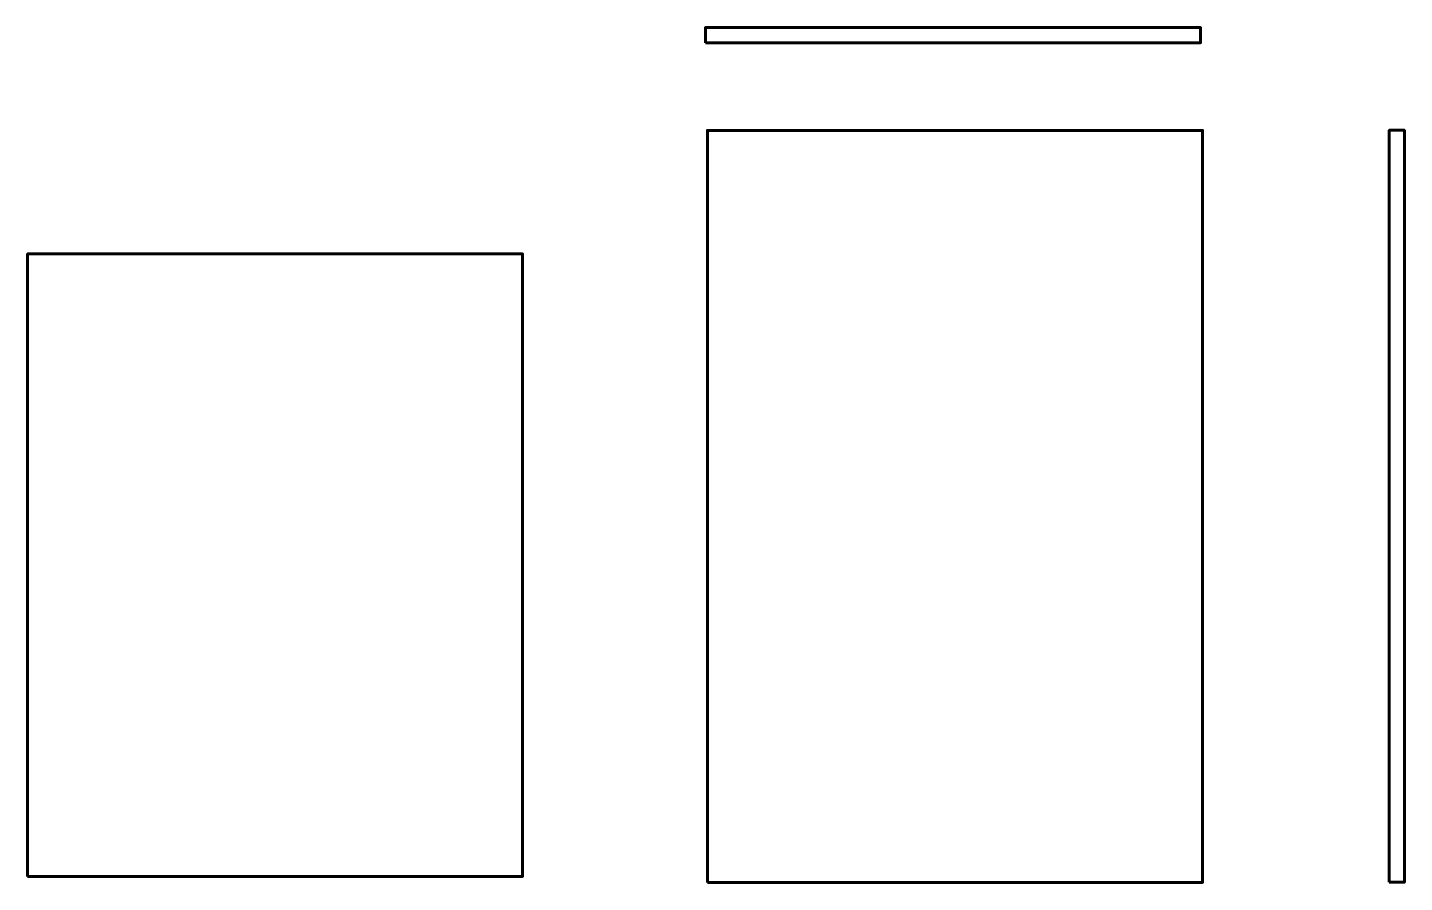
# Model space of a CAD drawing. Header units: millimetres. Extents: x -1557 to 1596, y 0 to 1957.
import ezdxf

# ---------------------------------------------------------------- set-up
doc = ezdxf.new("R2010")
doc.units = ezdxf.units.MM
doc.header["$MEASUREMENT"] = 0
doc.layers.get('0').update_dxf_attribs({"lineweight": 60})

msp = doc.modelspace()

# ---------------------------------------------------------------- linework, layer by layer
for points in [[(-4.6, 1922.5), (1129.4, 1922.5), (1129.4, 1957.5), (-4.6, 1957.5)], [(0, 0), (1134, 0), (1134, 1722), (0, 1722)], [(1561.5, 0.5), (1596.5, 0.5), (1596.5, 1722.5), (1561.5, 1722.5)], [(-1557.5, 13.9), (-423.5, 13.9), (-423.5, 1439.3), (-1557.5, 1439.3)]]:
    msp.add_lwpolyline(points, close=True)

doc.saveas('drawing.dxf')
